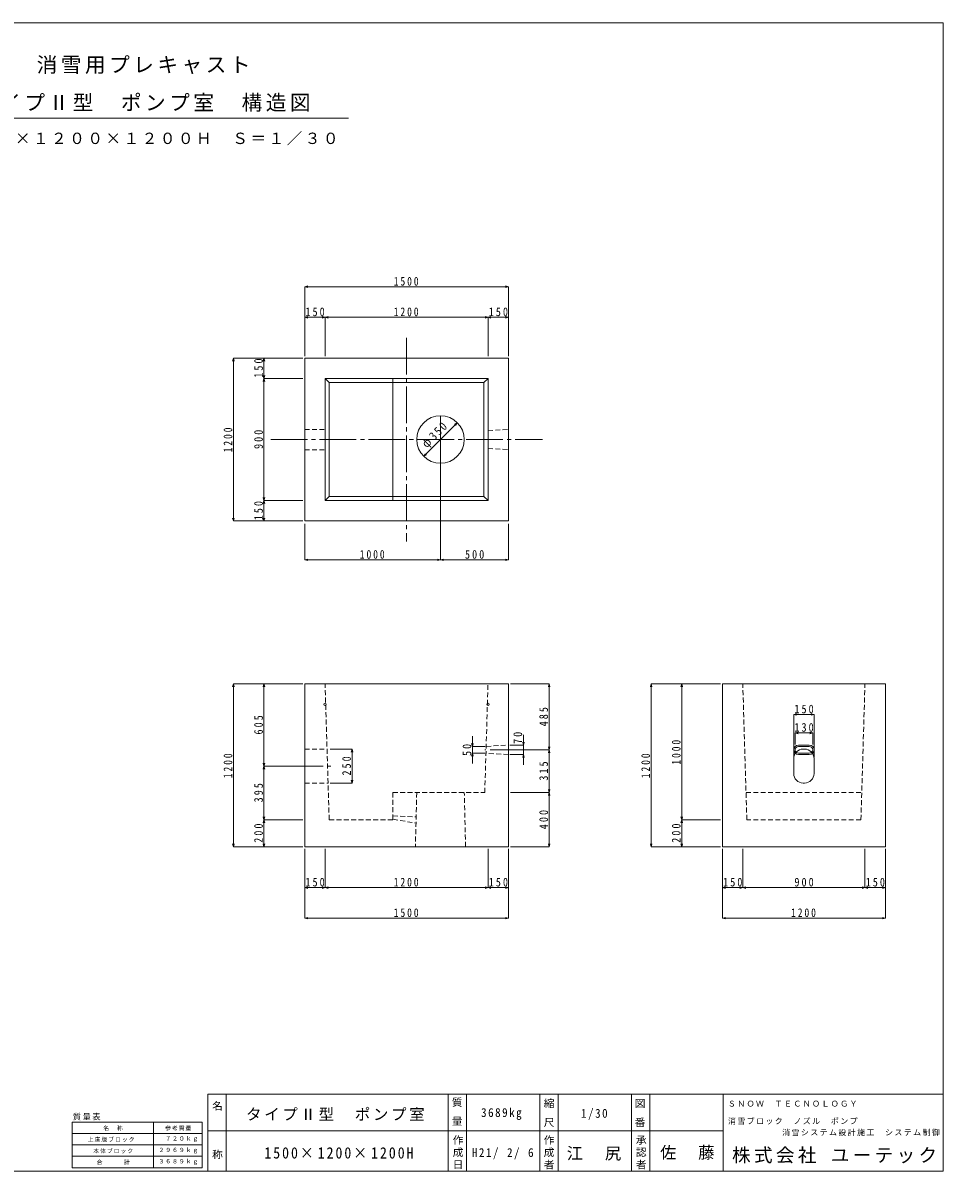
# Model space of a CAD drawing. Units: millimetres, scale not verified. Extents: x -5968 to 20773, y -4228 to 4228.
# Drawn here: x -808 to 5968, y -4228 to 4228 of the extents above; entities that cross this region are included whole.
import ezdxf

# ---------------------------------------------------------------- set-up
doc = ezdxf.new("R2010")
doc.units = ezdxf.units.MM
doc.header["$LTSCALE"] = 30
for name, pattern in [('CHAIN1', [8, 5, -1, 1, -1]), ('CHAIN2', [12, 9, -1, 1, -1]), ('DASHED1', [1.8, 1.2, -0.6])]:
    doc.linetypes.add(name, pattern=pattern)
for name, color, linetype, lineweight in [('0-1_上床版ブロック', 4, 'Continuous', 9), ('0-2_本体ブロック', 7, 'CHAIN2', 9), ('0-5', 4, 'Continuous', 9), ('0-6_寸法', 4, 'CHAIN1', 9), ('1-0', 7, 'Continuous', 9)]:
    doc.layers.add(name, color=color, linetype=linetype, lineweight=lineweight)
doc.styles.add('@ＭＳ ゴシック', font='')
doc.styles.add('ＭＳ ゴシック', font='')
doc.styles.get('@ＭＳ ゴシック').set_extended_font_data('@MS Gothic')
doc.styles.get('ＭＳ ゴシック').set_extended_font_data('MS Gothic')

msp = doc.modelspace()

# ---------------------------------------------------------------- linework, layer by layer
at = {"layer": '0-1_上床版ブロック', "color": 3}
for p, q in [((1266.61, 1759.91), (2766.61, 1759.91)), ((1266.61, 1759.91), (1266.61, 559.91)), ((2766.61, 1759.91), (2766.61, 559.91)), ((1416.61, 1609.9), (1416.61, 709.91)), ((1416.61, 1609.9), (2616.61, 1609.9)), ((1916.61, 709.91), (1916.61, 1609.9)), ((2616.61, 1609.9), (2616.61, 709.91)), ((1416.61, 709.91), (2616.61, 709.91)), ((1266.61, 559.91), (2766.61, 559.91)), ((1266.61, -640.46), (2766.61, -640.46)), ((2766.61, -640.46), (2766.61, -1840.46)), ((4342.84, -640.46), (5542.84, -640.46)), ((4342.84, -640.46), (4342.84, -1840.46)), ((5542.84, -640.46), (5542.84, -1840.46)), ((4947.84, -1120.46), (4937.84, -1120.46)), ((4867.84, -1300.46), (4867.84, -1190.46)), ((5017.84, -1300.46), (5017.84, -1190.46)), ((4937.84, -1370.46), (4947.84, -1370.46)), ((1266.61, -1840.46), (2091.61, -1840.46)), ((2091.61, -1840.46), (2441.61, -1840.46)), ((2441.61, -1840.46), (2766.61, -1840.46)), ((4342.84, -1840.46), (5542.84, -1840.46))]:
    msp.add_line(p, q, dxfattribs=at)
at = {"layer": '0-1_上床版ブロック'}
for p, q in [((2390.36, 1283.65), (2142.87, 1036.16)), ((2266.61, 273.44), (2266.61, 1334.91)), ((2390.36, 1283.65), (2370.87, 1272.4)), ((2390.36, 1283.65), (2379.11, 1264.16)), ((2142.87, 1036.16), (2154.12, 1055.65)), ((2142.87, 1036.16), (2162.36, 1047.41)), ((1266.61, 273.44), (1266.61, 538.68)), ((2766.61, 273.44), (2766.61, 538.68)), ((1266.61, 273.44), (1288.35, 279.26)), ((1266.61, 273.44), (2266.61, 273.44)), ((1266.61, 273.44), (1288.35, 267.62)), ((2266.61, 273.44), (2244.88, 279.26)), ((2266.61, 273.44), (2244.88, 267.62)), ((2266.61, 273.44), (2288.35, 279.26)), ((2266.61, 273.44), (2766.61, 273.44)), ((2266.61, 273.44), (2288.35, 267.62)), ((2766.61, 273.44), (2744.88, 279.26)), ((2766.61, 273.44), (2744.88, 267.62)), ((3066.61, -640.46), (2781.61, -640.46)), ((3066.61, -640.46), (3060.79, -662.19)), ((3066.61, -1125.46), (3066.61, -640.46)), ((3066.61, -640.46), (3072.44, -662.19)), ((3066.61, -1125.46), (2781.61, -1125.46)), ((3066.61, -1125.46), (3060.79, -1103.72)), ((3066.61, -1125.46), (3060.79, -1147.19)), ((3066.61, -1125.46), (3072.44, -1103.72)), ((3066.61, -1440.46), (3066.61, -1125.46)), ((3066.61, -1125.46), (3072.44, -1147.19)), ((3066.61, -1440.46), (3060.79, -1418.72)), ((3066.61, -1440.46), (3072.44, -1418.72)), ((3066.61, -1440.46), (2781.61, -1440.46)), ((3066.61, -1440.46), (3060.79, -1462.19)), ((3066.61, -1840.46), (3066.61, -1440.46)), ((3066.61, -1440.46), (3072.44, -1462.19)), ((3066.61, -1840.46), (2781.61, -1840.46)), ((3066.61, -1840.46), (3060.79, -1818.72)), ((3066.61, -1840.46), (3072.44, -1818.72))]:
    msp.add_line(p, q, dxfattribs=at)
at = {"layer": '0-1_上床版ブロック', "color": 3, "linetype": 'DASHED1'}
for p, q in [((1446.61, -1640.46), (1416.61, -640.46)), ((2592.61, -1440.46), (2616.61, -640.46)), ((4522.84, -1640.46), (4492.84, -640.46)), ((5362.84, -1640.46), (5392.84, -640.46)), ((1916.61, -1440.46), (2592.61, -1440.46)), ((1916.61, -1440.46), (1916.61, -1640.46)), ((2091.61, -1440.46), (2081.61, -1840.46)), ((2451.61, -1840.46), (2441.61, -1440.46)), ((4516.84, -1440.46), (5368.84, -1440.46)), ((1446.61, -1640.46), (1916.61, -1640.46)), ((5362.84, -1640.46), (4522.84, -1640.46))]:
    msp.add_line(p, q, dxfattribs=at)
at = {"layer": '0-1_上床版ブロック', "color": 3}
msp.add_lwpolyline([(1266.61, -640.46), (1266.61, -1253.86), (1266.61, -1840.46)], dxfattribs=at)
for centre, radius in [((2266.61, 1159.91), 175), ((1416.61, -790.46), 8), ((2616.61, -790.46), 8)]:
    msp.add_circle(centre, radius, dxfattribs=at)
for centre, start, end in [((4937.84, -1190.46), 90, 180), ((4947.84, -1190.46), 0, 90), ((4937.84, -1300.46), 180, 270), ((4947.84, -1300.46), 270, 0)]:
    msp.add_arc(centre, 70, start, end, dxfattribs=at)
at = {"layer": '0-2_本体ブロック'}
for p, q in [((2016.61, 1909.91), (2016.61, 409.91)), ((1016.61, 1159.91), (3016.61, 1159.91))]:
    msp.add_line(p, q, dxfattribs=at)
at = {"layer": '0-5'}
for p, q in [((1266.61, 2284.91), (1288.35, 2290.73)), ((1266.61, 2284.91), (2766.61, 2284.91)), ((1266.61, 2284.91), (1288.35, 2279.08)), ((1266.61, 2284.91), (1266.61, 2059.91)), ((2766.61, 2284.91), (2744.88, 2290.73)), ((2766.61, 2284.91), (2744.88, 2279.08)), ((2766.61, 2284.91), (2766.61, 2059.91)), ((1266.61, 2059.91), (1288.35, 2065.73)), ((1266.61, 2059.91), (1416.61, 2059.91)), ((1266.61, 2059.91), (1288.35, 2054.08)), ((1266.61, 2059.91), (1266.61, 1774.91)), ((1416.61, 2059.91), (1394.88, 2065.73)), ((1416.61, 2059.91), (1394.88, 2054.08)), ((1416.61, 2059.91), (1438.35, 2065.73)), ((1416.61, 2059.91), (1416.61, 1774.91)), ((1416.61, 2059.91), (2616.61, 2059.91)), ((1416.61, 2059.91), (1438.35, 2054.08)), ((2616.61, 2059.91), (2594.88, 2065.73)), ((2616.61, 2059.91), (2594.88, 2054.08)), ((2616.61, 2059.91), (2638.35, 2065.73)), ((2616.61, 2059.91), (2616.61, 1774.91)), ((2616.61, 2059.91), (2766.61, 2059.91)), ((2616.61, 2059.91), (2638.35, 2054.08)), ((2766.61, 2059.91), (2744.88, 2065.73)), ((2766.61, 2059.91), (2744.88, 2054.08)), ((2766.61, 2059.91), (2766.61, 1774.91)), ((741.61, 1759.91), (735.79, 1738.17)), ((741.61, 559.91), (741.61, 1759.91)), ((741.61, 1759.91), (747.44, 1738.17)), ((741.61, 1759.91), (966.61, 1759.91)), ((966.61, 1759.91), (960.79, 1738.17)), ((966.61, 1609.9), (966.61, 1759.91)), ((966.61, 1759.91), (972.44, 1738.17)), ((966.61, 1759.91), (1251.61, 1759.91)), ((966.61, 1609.9), (960.79, 1631.64)), ((966.61, 1609.9), (960.79, 1588.17)), ((966.61, 1609.9), (972.44, 1631.64)), ((966.61, 709.91), (966.61, 1609.9)), ((966.61, 1609.9), (972.44, 1588.17)), ((966.61, 1609.9), (1251.61, 1609.9)), ((966.61, 709.91), (960.79, 731.64)), ((966.61, 709.91), (960.79, 688.17)), ((966.61, 709.91), (972.44, 731.64)), ((966.61, 559.91), (966.61, 709.91)), ((966.61, 709.91), (972.44, 688.17)), ((966.61, 709.91), (1251.61, 709.91)), ((741.61, 559.91), (735.79, 581.64)), ((741.61, 559.91), (747.44, 581.64)), ((741.61, 559.91), (966.61, 559.91)), ((966.61, 559.91), (960.79, 581.64)), ((966.61, 559.91), (972.44, 581.64)), ((966.61, 559.91), (1251.61, 559.91)), ((741.61, -640.46), (735.79, -662.19)), ((741.61, -1840.46), (741.61, -640.46)), ((741.61, -640.46), (747.44, -662.19)), ((741.61, -640.46), (966.61, -640.46)), ((966.61, -640.46), (960.79, -662.19)), ((966.61, -640.46), (1251.61, -640.46)), ((966.61, -1245.46), (966.61, -640.46)), ((966.61, -640.46), (972.44, -662.19)), ((966.61, -640.46), (1251.61, -640.46)), ((3066.61, -640.46), (2781.61, -640.46)), ((3817.84, -640.46), (3812.01, -662.19)), ((3817.84, -1840.46), (3817.84, -640.46)), ((3817.84, -640.46), (3823.66, -662.19)), ((3817.84, -640.46), (4042.84, -640.46)), ((4042.84, -640.46), (4037.01, -662.19)), ((4042.84, -1640.46), (4042.84, -640.46)), ((4042.84, -640.46), (4048.66, -662.19)), ((4042.84, -640.46), (4327.84, -640.46)), ((4867.84, -865.46), (4889.57, -859.63)), ((4867.84, -865.46), (5017.84, -865.46)), ((4867.84, -865.46), (4889.57, -871.28)), ((4867.84, -865.46), (4867.84, -1179.65)), ((5017.84, -865.46), (4996.1, -859.63)), ((5017.84, -865.46), (4996.1, -871.28)), ((5017.84, -865.46), (5017.84, -1179.65)), ((4877.84, -1000.77), (4899.57, -994.95)), ((4877.84, -1000.77), (5007.84, -1000.77)), ((4877.84, -1000.77), (4899.57, -1006.6)), ((4877.84, -1000.77), (4877.84, -1086.22)), ((5007.84, -1000.77), (4986.1, -994.95)), ((5007.84, -1000.77), (4986.1, -1006.6)), ((5007.84, -1000.77), (5007.84, -1086.22)), ((2501.68, -1100.46), (2495.85, -1078.72)), ((2501.68, -1100.46), (2501.68, -1025.46)), ((2501.68, -1100.46), (2507.5, -1078.72)), ((2877.58, -1090.46), (2776.37, -1090.46)), ((2877.58, -1090.46), (2871.75, -1068.72)), ((2877.58, -1090.46), (2877.58, -1015.46)), ((2877.58, -1090.46), (2883.4, -1068.72)), ((2877.58, -1160.46), (2877.58, -1090.46)), ((1615.36, -1120.46), (1453.22, -1120.46)), ((1615.36, -1120.46), (1609.54, -1142.19)), ((1615.36, -1370.46), (1615.36, -1120.46)), ((1615.36, -1120.46), (1621.19, -1142.19)), ((2501.68, -1150.46), (2495.85, -1172.19)), ((2501.68, -1150.46), (2501.68, -1100.46)), ((2501.68, -1100.46), (2594.51, -1100.46)), ((2501.68, -1150.46), (2501.68, -1225.46)), ((2501.68, -1150.46), (2507.5, -1172.19)), ((2501.68, -1150.46), (2594.51, -1150.46)), ((2877.58, -1160.46), (2776.37, -1160.46)), ((3066.61, -1125.46), (2781.61, -1125.46)), ((2877.58, -1160.46), (2871.75, -1182.19)), ((2877.58, -1160.46), (2877.58, -1235.46)), ((2877.58, -1160.46), (2883.4, -1182.19)), ((966.61, -1245.46), (960.79, -1223.72)), ((966.61, -1245.46), (960.79, -1267.19)), ((966.61, -1245.46), (972.44, -1223.72)), ((966.61, -1640.46), (966.61, -1245.46)), ((966.61, -1245.46), (972.44, -1267.19)), ((966.61, -1245.46), (1251.61, -1245.46)), ((1615.36, -1370.46), (1609.54, -1348.72)), ((1615.36, -1370.46), (1621.19, -1348.72)), ((1615.36, -1370.46), (1453.22, -1370.46)), ((966.61, -1640.46), (960.79, -1618.72)), ((966.61, -1640.46), (960.79, -1662.19)), ((966.61, -1640.46), (972.44, -1618.72)), ((966.61, -1640.46), (1251.61, -1640.46)), ((966.61, -1840.46), (966.61, -1640.46)), ((966.61, -1640.46), (972.44, -1662.19)), ((966.61, -1640.46), (1251.61, -1640.46)), ((4042.84, -1640.46), (4037.01, -1618.72)), ((4042.84, -1640.46), (4037.01, -1662.19)), ((4042.84, -1640.46), (4048.66, -1618.72)), ((4042.84, -1840.46), (4042.84, -1640.46)), ((4042.84, -1640.46), (4048.66, -1662.19)), ((4042.84, -1640.46), (4327.84, -1640.46)), ((741.61, -1840.46), (735.79, -1818.72)), ((741.61, -1840.46), (747.44, -1818.72)), ((741.61, -1840.46), (966.61, -1840.46)), ((966.61, -1840.46), (960.79, -1818.72)), ((966.61, -1840.46), (972.44, -1818.72)), ((966.61, -1840.46), (1251.61, -1840.46)), ((966.61, -1840.46), (1251.61, -1840.46)), ((1266.61, -2140.46), (1266.61, -1855.46)), ((1416.61, -2140.46), (1416.61, -1855.46)), ((2616.61, -2140.46), (2616.61, -1855.46)), ((2766.61, -2140.46), (2766.61, -1855.46)), ((3066.61, -1840.46), (2781.61, -1840.46)), ((3817.84, -1840.46), (3812.01, -1818.72)), ((3817.84, -1840.46), (3823.66, -1818.72)), ((3817.84, -1840.46), (4042.84, -1840.46)), ((4042.84, -1840.46), (4037.01, -1818.72)), ((4042.84, -1840.46), (4048.66, -1818.72)), ((4042.84, -1840.46), (4327.84, -1840.46)), ((4342.84, -2140.46), (4342.84, -1855.46)), ((4492.84, -2140.46), (4492.84, -1855.46)), ((5392.84, -2140.46), (5392.84, -1855.46)), ((5542.84, -2140.46), (5542.84, -1855.46)), ((1266.61, -2140.46), (1288.35, -2134.63)), ((1266.61, -2140.46), (1416.61, -2140.46)), ((1266.61, -2140.46), (1288.35, -2146.28)), ((1266.61, -2365.46), (1266.61, -2140.46)), ((1416.61, -2140.46), (1394.88, -2134.63)), ((1416.61, -2140.46), (1394.88, -2146.28)), ((1416.61, -2140.46), (1438.35, -2134.63)), ((1416.61, -2140.46), (2616.61, -2140.46)), ((1416.61, -2140.46), (1438.35, -2146.28)), ((2616.61, -2140.46), (2594.88, -2134.63)), ((2616.61, -2140.46), (2594.88, -2146.28)), ((2616.61, -2140.46), (2638.35, -2134.63)), ((2616.61, -2140.46), (2766.61, -2140.46)), ((2616.61, -2140.46), (2638.35, -2146.28)), ((2766.61, -2140.46), (2744.88, -2134.63)), ((2766.61, -2140.46), (2744.88, -2146.28)), ((2766.61, -2365.46), (2766.61, -2140.46)), ((4342.84, -2140.46), (4364.57, -2134.63)), ((4342.84, -2140.46), (4492.84, -2140.46)), ((4342.84, -2140.46), (4364.57, -2146.28)), ((4342.84, -2365.46), (4342.84, -2140.46)), ((4492.84, -2140.46), (4471.1, -2134.63)), ((4492.84, -2140.46), (4471.1, -2146.28)), ((4492.84, -2140.46), (4514.57, -2134.63)), ((4492.84, -2140.46), (5392.84, -2140.46)), ((4492.84, -2140.46), (4514.57, -2146.28)), ((5392.84, -2140.46), (5371.1, -2134.63)), ((5392.84, -2140.46), (5371.1, -2146.28)), ((5392.84, -2140.46), (5414.57, -2134.63)), ((5392.84, -2140.46), (5542.84, -2140.46)), ((5392.84, -2140.46), (5414.57, -2146.28)), ((5542.84, -2140.46), (5521.1, -2134.63)), ((5542.84, -2140.46), (5521.1, -2146.28)), ((5542.84, -2365.46), (5542.84, -2140.46)), ((1266.61, -2365.46), (1288.35, -2359.63)), ((1266.61, -2365.46), (2766.61, -2365.46)), ((1266.61, -2365.46), (1288.35, -2371.28)), ((2766.61, -2365.46), (2744.88, -2359.63)), ((2766.61, -2365.46), (2744.88, -2371.28)), ((4342.84, -2365.46), (4364.57, -2359.63)), ((4342.84, -2365.46), (5542.84, -2365.46)), ((4342.84, -2365.46), (4364.57, -2371.28)), ((5542.84, -2365.46), (5521.1, -2359.63)), ((5542.84, -2365.46), (5521.1, -2371.28))]:
    msp.add_line(p, q, dxfattribs=at)
at = {"layer": '0-5', "color": 3}
for p, q in [((2586.61, 1579.9), (2616.61, 1609.9)), ((1446.61, 1579.9), (2586.61, 1579.9)), ((1416.61, 709.91), (1446.61, 739.91)), ((2616.61, 709.91), (2586.61, 739.91)), ((4902.84, -1090.46), (4982.84, -1090.46)), ((4902.84, -1100.46), (4982.84, -1100.46)), ((4902.84, -1150.46), (4982.84, -1150.46)), ((4902.84, -1160.46), (4982.84, -1160.46))]:
    msp.add_line(p, q, dxfattribs=at)
at = {"layer": '0-5', "color": 3, "linetype": 'DASHED1'}
for p, q in [((1266.61, 1234.91), (1416.61, 1234.91)), ((2616.61, 1224.91), (2766.61, 1234.91)), ((1266.61, 1084.91), (1416.61, 1084.91)), ((2616.61, 1094.91), (2766.61, 1084.91)), ((2602.81, -1100.46), (2766.61, -1090.46)), ((1266.61, -1120.46), (1431.01, -1120.46)), ((2766.61, -1160.46), (2601.31, -1150.46)), ((1266.61, -1370.46), (1438.51, -1370.46))]:
    msp.add_line(p, q, dxfattribs=at)
at = {"layer": '0-5', "color": 3}
for points in [[(1446.61, 739.91), (1446.61, 1579.9), (1416.61, 1609.9)], [(2586.61, 1579.9), (2586.61, 739.91), (1446.61, 739.91)]]:
    msp.add_lwpolyline(points, dxfattribs=at)
for centre, radius, start, end in [((4902.84, -1125.46), 35, 90, 270), ((4982.84, -1125.46), 35, 270, 90), ((4902.84, -1125.46), 25, 90, 270), ((4982.84, -1125.46), 25, 270, 90)]:
    msp.add_arc(centre, radius, start, end, dxfattribs=at)
at = {"layer": '0-6_寸法'}
for p, q in [((2781.61, -1125.46), (2593.23, -1125.46)), ((1251.61, -1245.46), (1458.85, -1245.46))]:
    msp.add_line(p, q, dxfattribs=at)
at = {"layer": '0-6_寸法', "linetype": 'DASHED1'}
for p, q in [((1916.61, -1611.85), (2087.12, -1620.27)), ((1916.61, -1636.89), (2085.98, -1665.96))]:
    msp.add_line(p, q, dxfattribs=at)
at = {"layer": '1-0', "color": 5}
for p, q in [((5967.67, 4227.98), (-5967.67, 4227.98)), ((5967.67, -4227.98), (5967.67, 4227.98)), ((-5967.67, -4227.98), (5967.67, -4227.98))]:
    msp.add_line(p, q, dxfattribs=at)
at = {"layer": '1-0'}
for p, q in [((-1446.25, 3527.98), (1588.01, 3527.98)), ((-446.82, -3867.86), (512.18, -3867.86)), ((-446.82, -3867.86), (-446.82, -4204.11)), ((152.31, -3867.86), (152.31, -4204.11)), ((512.18, -3867.86), (512.18, -4204.11)), ((-446.82, -3951.42), (512.18, -3951.42)), ((-446.82, -4035.98), (512.18, -4035.98)), ((-446.82, -4119.55), (512.18, -4119.55)), ((-446.82, -4204.11), (512.18, -4204.11))]:
    msp.add_line(p, q, dxfattribs=at)
at = {"layer": '1-0', "color": 2}
for p, q in [((552.67, -3660.98), (552.67, -4227.98)), ((552.67, -3660.98), (5967.67, -3660.98)), ((687.67, -3660.98), (687.67, -4227.98)), ((2322.67, -3660.98), (2322.67, -4227.98)), ((2457.67, -3660.98), (2457.67, -4227.98)), ((2997.67, -3660.98), (2997.67, -4227.98)), ((3132.67, -3660.98), (3132.67, -4227.98)), ((3672.67, -3660.98), (3672.67, -4227.98)), ((3807.67, -3660.98), (3807.67, -4227.98)), ((4347.67, -4227.98), (4347.67, -3660.98)), ((5967.67, -3660.98), (5967.67, -4227.98)), ((552.67, -3930.98), (2322.67, -3930.98)), ((2322.67, -3930.98), (4347.67, -3930.98)), ((702.67, -4227.98), (5967.67, -4227.98))]:
    msp.add_line(p, q, dxfattribs=at)

# ---------------------------------------------------------------- texts
at = {"layer": '0-1_上床版ブロック', "color": 7, "char_height": 64.15, "attachment_point": 7, "style": 'ＭＳ ゴシック'}
for s, insert, rotation in [('\\T1.31;\\W0.9;φ350', (2177.43, 1081.33), 45), ('\\T1.41;\\W0.85;485', (3059.11, -952.64), 90), ('\\T1.41;\\W0.85;315', (3059.11, -1352.64), 90), ('\\T1.41;\\W0.85;400', (3059.11, -1710.14), 90)]:
    msp.add_mtext(s, dxfattribs=dict(at, insert=insert, rotation=rotation))
for s, insert in [('\\T1.41;\\W0.8;1000', (1672.46, 280.94)), ('\\T1.41;\\W0.85;500', (2446.93, 280.94))]:
    msp.add_mtext(s, dxfattribs=dict(at, insert=insert))
at = {"layer": '0-5', "color": 7, "char_height": 64.15, "attachment_point": 7, "style": 'ＭＳ ゴシック'}
for s, insert in [('\\T1.41;\\W0.8;1500', (1922.46, 2292.41)), ('\\T1.41;\\W0.85;150', (1271.93, 2067.41)), ('\\T1.41;\\W0.8;1200', (1922.46, 2067.41)), ('\\T1.41;\\W0.85;150', (2621.93, 2067.41)), ('\\T1.41;\\W0.85;150', (4873.15, -857.96)), ('\\T1.41;\\W0.85;130', (4873.15, -993.27)), ('\\T1.41;\\W0.85;150', (1271.93, -2132.96)), ('\\T1.41;\\W0.8;1200', (1922.46, -2132.96)), ('\\T1.41;\\W0.85;150', (2621.93, -2132.96)), ('\\T1.41;\\W0.85;150', (4348.15, -2132.96)), ('\\T1.41;\\W0.85;900', (4873.15, -2132.96)), ('\\T1.41;\\W0.85;150', (5398.15, -2132.96)), ('\\T1.41;\\W0.8;1500', (1922.46, -2357.96)), ('\\T1.41;\\W0.8;1200', (4848.68, -2357.96))]:
    msp.add_mtext(s, dxfattribs=dict(at, insert=insert))
at = {"layer": '0-5', "color": 7, "char_height": 64.15, "attachment_point": 7, "rotation": 90, "style": 'ＭＳ ゴシック'}
for s, insert in [('\\T1.41;\\W0.85;150', (959.11, 1615.22)), ('\\T1.41;\\W0.8;1200', (734.11, 1065.75)), ('\\T1.41;\\W0.85;900', (959.11, 1090.22)), ('\\T1.41;\\W0.85;150', (959.11, 565.22)), ('\\T1.41;\\W0.85;605', (959.11, -1012.64)), ('\\T1.39;\\W0.85;70', (2868.82, -1081.57)), ('\\T1.39;\\W0.85;50', (2494.18, -1170.67)), ('\\T1.41;\\W0.8;1000', (4035.34, -1234.61)), ('\\T1.41;\\W0.8;1200', (734.11, -1334.61)), ('\\T1.41;\\W0.85;250', (1607.86, -1315.14)), ('\\T1.41;\\W0.8;1200', (3810.34, -1334.61)), ('\\T1.41;\\W0.85;395', (959.11, -1512.64)), ('\\T1.41;\\W0.85;200', (959.11, -1810.14)), ('\\T1.41;\\W0.85;200', (4035.34, -1810.14))]:
    msp.add_mtext(s, dxfattribs=dict(at, insert=insert))
at = {"layer": '1-0', "attachment_point": 7, "style": 'ＭＳ ゴシック'}
for s, insert, char_height in [('\\T1.17;消雪用プレキャスト', (-707.19, 3851.15), 111.4), ('\\T1.17;タイプⅡ型\u3000ポンプ室\u3000構造図', (-1153.7, 3573.81), 111.4), ('\\T1.17;１５００×１２００×１２００Ｈ\u3000Ｓ＝１／３０', (-1401, 3326.54), 83.63), ('\\T1.17;ＳＮＯＷ\u3000ＴＥＣＮＯＬＯＧＹ', (4382.78, -3753.86), 42.06), ('\\T1.17;質量表', (-441.55, -3854.72), 43.76), ('\\T1.17;タイプⅡ型\u3000ポンプ室', (834.7, -3857.69), 83.63), ('\\T1.28;\\W0.9;3689kg', (2565.45, -3851.79), 65.98), ('\\T1.28;\\W0.9;1/30', (3301.79, -3851.79), 65.98), ('\\T1.17;消雪ブロック\u3000ノズル\u3000ポンプ\u3000', (4383.63, -3886.14), 42.06), ('\\T1.17;名\u3000称', (-217.03, -3930.53), 30.63), ('\\T1.17;参考質量', (238.15, -3930.53), 30.63), ('\\T1.17;\u3000７２０ｋｇ', (189.26, -4014.59), 30.63), ('\\T1.17;消雪システム設計施工\u3000システム制御', (4782.91, -3969.56), 42.06), ('\\T1.17;上床版ブロック', (-331.01, -4014.59), 30.63), ('\\T1.17;２９６９ｋｇ', (189.26, -4098.65), 30.63), ('\\T1.28;\\W0.9;1500×1200×1200H', (968.99, -4137.16), 83.58), ('\\T1.28;\\W0.9;H21/\\~2/\\~6', (2497.95, -4141.02), 65.98), ('\\T1.17;江\u3000尻', (3196.55, -4151.09), 87.98), ('\\T1.17;佐\u3000藤', (3883.72, -4145.52), 87.98), ('\\T1.18;株式会社\\~ユーテック', (4413.64, -4172.33), 100.4), ('\\T1.17;本体ブロック', (-290.36, -4098.65), 30.63), ('\\T1.17;３６８９ｋｇ', (189.26, -4182.22), 30.63), ('\\T1.17;合\u3000\u3000\u3000計', (-265.92, -4182.22), 30.63)]:
    msp.add_mtext(s, dxfattribs=dict(at, insert=insert, char_height=char_height))
at = {"layer": '1-0', "attachment_point": 7, "rotation": 270, "style": '@ＭＳ ゴシック'}
for s, insert, char_height in [('\\T1.17;名\u3000\u3000\u3000称', (587.09, -3708.98), 56.09), ('\\T1.21;質\\~量', (2353.42, -3682.17), 56.09), ('\\T1.21;縮\\~尺', (3029.06, -3689.9), 56.52), ('\\T1.21;図\\~番', (3699.54, -3689.9), 56.52), ('\\T1.17;作成日', (2359.48, -3960.3), 56.52), ('\\T1.17;作成者', (3029.06, -3960.3), 56.52), ('\\T1.17;承認者', (3707.28, -3960.3), 56.52)]:
    msp.add_mtext(s, dxfattribs=dict(at, insert=insert, char_height=char_height))

doc.saveas('drawing.dxf')
